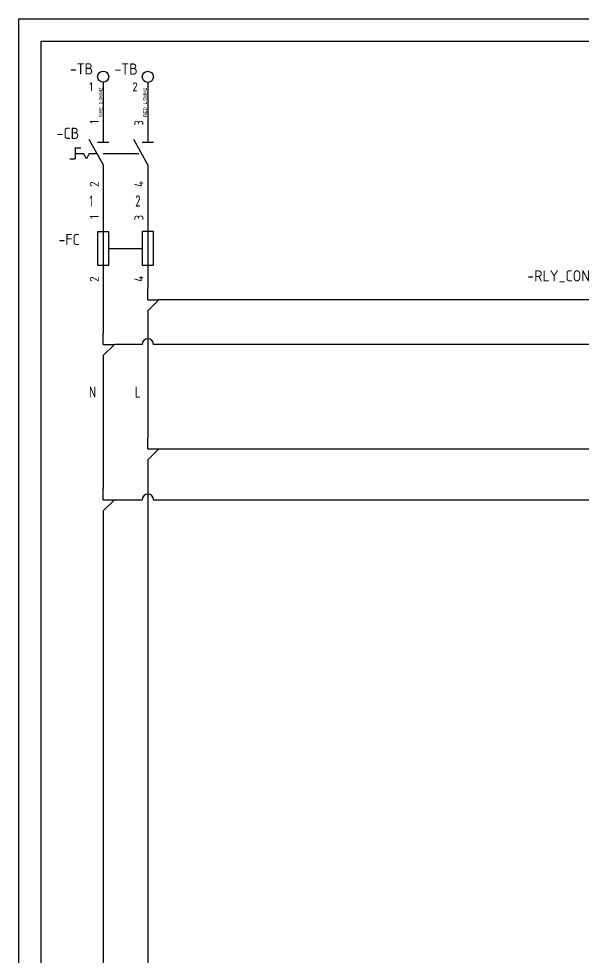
# Model space of a CAD drawing. Extents: x 0 to 1189, y -1 to 841.
# Drawn here: x 0 to 252.9, y 420.2 to 841 of the extents above; entities that cross this region are included whole.
import ezdxf
from ezdxf.enums import TextEntityAlignment as Align

# ---------------------------------------------------------------- set-up
doc = ezdxf.new("R2010")
doc.units = 0
doc.header["$MEASUREMENT"] = 0
doc.layers.add('GRE_1.0mm2', color=3, linetype='Continuous', lineweight=25)
doc.layers.add('RED_1.5mm2', color=1, linetype='Continuous', lineweight=30)
for name, color, linetype in [('LINK', 9, 'Continuous'), ('MISC', 7, 'Continuous'), ('SYMS', 7, 'Continuous'), ('TAGS', 150, 'Continuous'), ('TERMS', 123, 'Continuous'), ('WIREFIXED', 7, 'Continuous'), ('WIRENO', 72, 'Continuous'), ('XREFCHILD', 134, 'Continuous')]:
    doc.layers.add(name, color=color, linetype=linetype)
doc.styles.get("Standard").update_dxf_attribs({"font": 'arial.ttf'})
doc.styles.add('WD_IEC', font='ISOCP2.shx', dxfattribs={"width": 0.9, "height": 4})

# ---------------------------------------------------------------- blocks, each defined once
blk = doc.blocks.new('HMS21')
for p, q in [((2.5, 0), (-3.125, 3.125)), ((-7.5, 0), (-2.5, 0)), ((2.5, 0), (7.5, 0))]:
    blk.add_line(p, q)
at = {"style": 'WD_IEC'}
for tag, p in [('INST', (-2.5, 10.125)), ('LOC', (-2.5, 7.125)), ('TAG2', (-2.5, 4.125)), ('DESC1', (-2.5, -9.25)), ('DESC2', (-2.5, -12.25)), ('DESC3', (-2.5, -15.25))]:
    blk.add_attdef(tag, text='', height=2.5, dxfattribs=at).set_placement(p, align=Align.RIGHT)
for tag, p, height, flags in [('TERM01', (-7.5, 1), 2, 8), ('X2LINK', (0, 2), 0.32, 1), ('X4TERM01', (-7.5, 0), 0.32, 1), ('X8LINK', (0, 0.5), 0.32, 1), ('X1TERM02', (7.5, 0), 0.32, 1), ('CONTACT', (6.5, -2.25), 1, 1), ('FAMILY', (6.5, -3.75), 1, 1)]:
    blk.add_attdef(tag, p, '', height=height, dxfattribs=dict(at, flags=flags))
at = {"style": 'WD_IEC', "flags": 8}
for tag, height, p in [('TERM02', 2, (7.5, 1)), ('XREF', 2.5, (-2.5, -6.25))]:
    blk.add_attdef(tag, text='', height=height, dxfattribs=at).set_placement(p, align=Align.RIGHT)
blk = doc.blocks.new('HT0_812')
for p, q in [((0, 0), (0, 2.5)), ((0, 0), (2.5, 0)), ((2.5, 0), (0, -2.5))]:
    blk.add_line(p, q)
at = {"style": 'WD_IEC', "flags": 1}
for tag, p in [('X2TERM01', (0, 2.5)), ('WDWSEQ', (1.92, 1.22)), ('X1TERM01', (2.5, 0)), ('X8TERM01', (0, -2.5))]:
    blk.add_attdef(tag, p, '', height=0.4, dxfattribs=at)
blk = doc.blocks.new('VDS11')
for p, q in [((0, 7.5), (0, 2.5)), ((0, -2.5), (-3.125, 3.125)), ((-1.25, 2.5), (1.25, 2.5)), ((-6.25, 1.25), (-6.25, -1.25)), ((-6.25, 1.25), (-5, 1.25)), ((-6.25, 0), (-4.375, 0)), ((-3.75, -1.25), (-4.375, 0)), ((-3.125, 0), (-3.75, -1.25)), ((-3.125, 0), (-1.389, 0)), ((-7.5, -1.25), (-6.25, -1.25)), ((0, -2.5), (0, -7.5))]:
    blk.add_line(p, q)
at = {"style": 'WD_IEC'}
for tag, p in [('INST', (-10.5, 10.25)), ('LOC', (-10.5, 6.75)), ('TAG1', (-10.5, 3.25)), ('RATING1', (-10.5, -1.35)), ('DESC1', (-10.5, -9.85)), ('DESC2', (-10.5, -13.35)), ('DESC3', (-10.5, -16.85))]:
    blk.add_attdef(tag, text='', height=2.5, dxfattribs=at).set_placement(p, align=Align.RIGHT)
blk.add_attdef('TERM01', text='', height=2, rotation=90, dxfattribs=at).set_placement((-1, 7.5), align=Align.RIGHT)
at = {"style": 'WD_IEC', "flags": 1}
for tag, p, height in [('X2TERM01', (0, 7.5), 0.32), ('MFG', (2.75, 6.5), 1.5), ('CAT', (2.75, 4), 1.5), ('X1LINK', (0, 0), 0.32), ('CONTACT', (1.25, -2.5), 1), ('ASSYCODE', (1, -4), 1), ('COMMON', (2.5, -3.75), 1), ('FAMILY', (1, -5.5), 1), ('CATDESC', (1, -7), 1), ('X8TERM02', (0, -7.5), 0.32)]:
    blk.add_attdef(tag, p, '', height=height, dxfattribs=at)
at = {"style": 'WD_IEC'}
blk.add_attdef('TERM02', (-1, -7.5), '', height=2, rotation=90, dxfattribs=at)
at = {"lineweight": 15, "style": 'WD_IEC'}
blk.add_attdef('XREF', text='', height=2.5, dxfattribs=at).set_placement((-10.5, -6), align=Align.RIGHT)
blk = doc.blocks.new('VDS21')
for p, q in [((0, 7.5), (0, 2.5)), ((0, -2.5), (-3.125, 3.125)), ((1.25, 2.5), (-1.25, 2.5)), ((0, -2.5), (0, -7.5))]:
    blk.add_line(p, q)
at = {"style": 'WD_IEC'}
for tag, p in [('INST', (-5.5, 10.25)), ('LOC', (-5.5, 6.75)), ('TAG2', (-5.5, 3.25)), ('DESC1', (-5.5, -4.85)), ('DESC2', (-5.5, -8.35)), ('DESC3', (-5.5, -11.85))]:
    blk.add_attdef(tag, text='', height=2.5, dxfattribs=at).set_placement(p, align=Align.RIGHT)
blk.add_attdef('TERM01', text='', height=2, rotation=90, dxfattribs=at).set_placement((-1, 7.5), align=Align.RIGHT)
at = {"style": 'WD_IEC', "flags": 1}
for tag, p, height in [('X2TERM01', (0, 7.5), 0.32), ('X4LINK', (-2, 0), 0.32), ('X1LINK', (0, 0), 0.32), ('CONTACT', (1.25, -2.5), 1), ('FAMILY', (1, -5.5), 1), ('X8TERM02', (0, -7.5), 0.32)]:
    blk.add_attdef(tag, p, '', height=height, dxfattribs=at)
at = {"lineweight": 15, "style": 'WD_IEC'}
blk.add_attdef('XREF', text='', height=2.5, dxfattribs=at).set_placement((-5.5, -1), align=Align.RIGHT)
at = {"style": 'WD_IEC'}
blk.add_attdef('TERM02', (-1, -7.5), '', height=2, rotation=90, dxfattribs=at)
blk = doc.blocks.new('VT0002')
blk.add_circle((0, 0), 1.25)
at = {"style": 'WD_IEC', "flags": 1}
for tag, p, height in [('ASSYCODE', (2.75, 10.75), 1), ('CATDESC', (2.75, 9.25), 1), ('MFG', (2.75, 7.25), 1.5), ('CAT', (2.75, 4.75), 1.5), ('X2PIN01', (0, 2.25), 0.25), ('X2TERMDESC01', (0, 1.75), 0.4), ('X4PIN01', (-1.25, 1), 0.25), ('X4TERM01', (-1.25, 0), 0.25), ('X4TERMDESC01', (-1.25, 0.5), 0.4), ('STRIPSEQ', (0, 0), 0.025), ('X2TERM01', (0, 1.25), 0.25), ('X8PIN01', (0, -0.25), 0.25), ('X1PIN01', (1.25, 1), 0.25), ('X1TERM01', (1.25, 0), 0.25), ('X1TERMDESC01', (1.25, 0.5), 0.4), ('LINKTERM', (0, -0.04), 0.025), ('X8TERM01', (0, -1.25), 0.25), ('X8TERMDESC01', (0, -0.75), 0.4)]:
    blk.add_attdef(tag, p, '', height=height, dxfattribs=at)
at = {"style": 'WD_IEC'}
for tag, p in [('INST', (-2.25, 6.5)), ('LOC', (-2.25, 3.5)), ('DESC1', (-2.25, -6.25)), ('DESC2', (-2.25, -9.25)), ('DESC3', (-2.25, -12.25))]:
    blk.add_attdef(tag, text='', height=2.5, dxfattribs=at).set_placement(p, align=Align.RIGHT)
at = {"style": 'WD_IEC', "flags": 8}
for tag, height, p in [('TAGSTRIP', 2.5, (-2.25, 0.5)), ('TERM01', 2, (-2.25, -3.25))]:
    blk.add_attdef(tag, text='', height=height, dxfattribs=at).set_placement(p, align=Align.RIGHT)
blk = doc.blocks.new('VFU1')
blk.add_line((0, 7.5), (0, -7.5))
blk.add_lwpolyline([(-1.25, 3.75), (-1.25, -3.75), (1.25, -3.75), (1.25, 3.75)], close=True)
at = {"style": 'WD_IEC'}
for tag, p in [('INST', (-5.25, 7.75)), ('LOC', (-5.25, 4.25)), ('TAG1', (-5.25, 0.75)), ('RATING1', (-5.25, -3.75)), ('XREF', (-5.25, -7.75)), ('DESC1', (-5.25, -11.6)), ('DESC2', (-5.25, -15.1)), ('DESC3', (-5.25, -18.6))]:
    blk.add_attdef(tag, text='', height=2.5, dxfattribs=at).set_placement(p, align=Align.RIGHT)
blk.add_attdef('TERM01', text='', height=2, rotation=90, dxfattribs=at).set_placement((-1, 7.5), align=Align.RIGHT)
at = {"style": 'WD_IEC', "flags": 1}
for tag, p, height in [('X2TERM01', (0, 7.5), 0.32), ('MFG', (2.75, 6.5), 1.5), ('CAT', (2.75, 4), 1.5), ('X4LINK', (-1.25, 0), 0.32), ('X1LINK', (1.25, 0), 0.32), ('ASSYCODE', (2.25, -4), 1), ('FAMILY', (2.25, -5.5), 1), ('CATDESC', (2.25, -7), 1), ('X8TERM02', (0, -7.5), 0.32)]:
    blk.add_attdef(tag, p, '', height=height, dxfattribs=at)
at = {"style": 'WD_IEC'}
blk.add_attdef('TERM02', (-1, -7.5), '', height=2, rotation=90, dxfattribs=at)
blk = doc.blocks.new('WD_WNV')
at = {"linetype": 'Continuous', "style": 'WD_IEC', "width": 0.8}
blk.add_attdef('WIRENO', text='', height=2.5, dxfattribs=at).set_placement((-1.6, 0), align=Align.MIDDLE_RIGHT)
at = {"style": 'WD_IEC', "flags": 1}
for tag, p in [('W08USER', (-1, 0.375)), ('W04USER', (-1, 0.875)), ('W05USER', (-1, 0.75)), ('W09USER', (-1, 0.25)), ('W03USER', (-1, 1)), ('W06USER', (-1, 0.625)), ('W07USER', (-1, 0.5)), ('W02USER', (-1, 1.125)), ('W01USER', (-1, 1.25)), ('W10USER', (-1, 0.125))]:
    blk.add_attdef(tag, text='', height=0.08, dxfattribs=at).set_placement(p, align=Align.CENTER)
blk = doc.blocks.new('VFU2')
blk.add_line((0, 7.5), (0, -7.5))
blk.add_lwpolyline([(-1.25, 3.75), (-1.25, -3.75), (1.25, -3.75), (1.25, 3.75)], close=True)
at = {"style": 'WD_IEC'}
for tag, p in [('INST', (-5.25, 7.75)), ('LOC', (-5.25, 4.25)), ('TAG2', (-5.25, 0.75)), ('RATING1', (-5.25, -3.75)), ('XREF', (-5.25, -7.75)), ('DESC1', (-5.25, -11.6)), ('DESC2', (-5.25, -15.1)), ('DESC3', (-5.25, -18.6))]:
    blk.add_attdef(tag, text='', height=2.5, dxfattribs=at).set_placement(p, align=Align.RIGHT)
blk.add_attdef('TERM01', text='', height=2, rotation=90, dxfattribs=at).set_placement((-1, 7.5), align=Align.RIGHT)
at = {"style": 'WD_IEC', "flags": 1}
for tag, p, height in [('X2TERM01', (0, 7.5), 0.32), ('MFG', (2.75, 6.5), 1.5), ('CAT', (2.75, 4), 1.5), ('X4LINK', (-1.25, 0), 0.32), ('X1LINK', (1.25, 0), 0.32), ('ASSYCODE', (2.25, -4), 1), ('FAMILY', (2.25, -5.5), 1), ('CATDESC', (2.25, -7), 1), ('X8TERM02', (0, -7.5), 0.32)]:
    blk.add_attdef(tag, p, '', height=height, dxfattribs=at)
at = {"style": 'WD_IEC'}
blk.add_attdef('TERM02', (-1, -7.5), '', height=2, rotation=90, dxfattribs=at)

msp = doc.modelspace()

# ---------------------------------------------------------------- linework, layer by layer
for p, q in [((10, 10), (10, 831)), ((10, 831), (1179, 831))]:
    msp.add_line(p, q)
msp.add_lwpolyline([(0, 0), (0, 841), (1189, 841), (1189, 0), (0, 0)], close=True)
at = {"layer": 'GRE_1.0mm2'}
for p, q in [((37.82, 812.55), (37.82, 795.08)), ((37.82, 765.64), (37.82, 753.04)), ((37.82, 723.04), (37.82, 700)), ((55.28, 695), (42.82, 695)), ((264.81, 695), (60.36, 695)), ((37.82, 690), (37.82, 630.35)), ((42.82, 625.35), (55.28, 625.35)), ((60.36, 625.35), (347.3, 625.35)), ((37.82, 620.35), (37.82, 371.6))]:
    msp.add_line(p, q, dxfattribs=at)
for centre in [(57.82, 695), (57.82, 625.35)]:
    msp.add_arc(centre, 2.54, 0, 180, dxfattribs=at)
at = {"layer": 'LINK'}
for points in [[(37.82, 780.64), (53.82, 780.56)], [(40.32, 738.04), (55.32, 738.07)]]:
    msp.add_lwpolyline(points, dxfattribs=at)
at = {"layer": 'RED_1.5mm2'}
for p, q in [((57.82, 812.47), (57.82, 795.35)), ((57.82, 765.56), (57.82, 753.07)), ((57.82, 723.07), (57.82, 720)), ((264.81, 715), (62.82, 715)), ((57.82, 710), (57.82, 653.23)), ((62.82, 648.23), (347.3, 648.23)), ((57.82, 643.23), (57.82, 391.57))]:
    msp.add_line(p, q, dxfattribs=at)

# ---------------------------------------------------------------- block references
at = {"layer": 'GRE_1.0mm2', "xscale": 2, "yscale": 2, "zscale": 2}
for p in [(37.82, 695), (37.82, 625.35)]:
    msp.add_blockref('HT0_812', p, dxfattribs=at)
at = {"layer": 'RED_1.5mm2', "xscale": 2, "yscale": 2, "zscale": 2}
for p in [(57.82, 715), (57.82, 648.23)]:
    msp.add_blockref('HT0_812', p, dxfattribs=at)
at = {"layer": 'SYMS'}
ref = msp.add_blockref('VT0002', (37.82, 815.05), dxfattribs=dict(at, xscale=2, yscale=2, zscale=2))
ref.add_attrib('TERM01', '1', dxfattribs={"layer": 'TERMS', "height": 4, "style": 'WD_IEC', "flags": 8}).set_placement((33.32, 808.55), align=Align.RIGHT)
ref.add_attrib('TAGSTRIP', '-TB', dxfattribs={"layer": 'TAGS', "height": 5, "style": 'WD_IEC', "flags": 8}).set_placement((33.32, 816.05), align=Align.RIGHT)
ref = msp.add_blockref('VT0002', (57.82, 814.97), dxfattribs=dict(at, xscale=2, yscale=2, zscale=2))
ref.add_attrib('TERM01', '2', dxfattribs={"layer": 'TERMS', "height": 4, "style": 'WD_IEC', "flags": 8}).set_placement((53.32, 808.47), align=Align.RIGHT)
ref.add_attrib('TAGSTRIP', '-TB', dxfattribs={"layer": 'TAGS', "height": 5, "style": 'WD_IEC', "flags": 8}).set_placement((53.32, 815.97), align=Align.RIGHT)
ref = msp.add_blockref('VDS11', (37.82, 780.64), dxfattribs=dict(at, xscale=2, yscale=2, zscale=2))
ref.add_attrib('TERM02', '2', (35.82, 765.64), dxfattribs={"layer": 'TERMS', "height": 4, "rotation": 90, "style": 'WD_IEC'})
ref.add_attrib('TERM01', '1', dxfattribs={"layer": 'TERMS', "height": 4, "rotation": 90, "style": 'WD_IEC'}).set_placement((35.82, 795.64), align=Align.RIGHT)
ref.add_attrib('TAG1', '-CB', dxfattribs={"layer": 'TAGS', "height": 5, "style": 'WD_IEC'}).set_placement((27.08, 787.14), align=Align.RIGHT)
ref = msp.add_blockref('VDS21', (57.82, 780.56), dxfattribs=dict(at, xscale=2, yscale=2, zscale=2))
ref.add_attrib('TERM02', '4', (55.82, 765.56), dxfattribs={"layer": 'TERMS', "height": 4, "rotation": 90, "style": 'WD_IEC'})
ref.add_attrib('TERM01', '3', dxfattribs={"layer": 'TERMS', "height": 4, "rotation": 90, "style": 'WD_IEC'}).set_placement((55.82, 795.56), align=Align.RIGHT)
ref = msp.add_blockref('VFU1', (37.82, 738.04), dxfattribs=dict(at, xscale=2, yscale=2, zscale=2))
ref.add_attrib('TERM02', '2', (35.82, 723.04), dxfattribs={"layer": 'TERMS', "height": 4, "rotation": 90, "style": 'WD_IEC'})
ref.add_attrib('TERM01', '1', dxfattribs={"layer": 'TERMS', "height": 4, "rotation": 90, "style": 'WD_IEC'}).set_placement((35.82, 753.04), align=Align.RIGHT)
ref.add_attrib('TAG1', '-FC', dxfattribs={"layer": 'TAGS', "height": 5, "style": 'WD_IEC'}).set_placement((27.32, 739.54), align=Align.RIGHT)
ref = msp.add_blockref('VFU2', (57.82, 738.07), dxfattribs=dict(at, xscale=2, yscale=2, zscale=2))
ref.add_attrib('TERM02', '4', (55.82, 723.07), dxfattribs={"layer": 'TERMS', "height": 4, "rotation": 90, "style": 'WD_IEC'})
ref.add_attrib('TERM01', '3', dxfattribs={"layer": 'TERMS', "height": 4, "rotation": 90, "style": 'WD_IEC'}).set_placement((55.82, 753.07), align=Align.RIGHT)
ref = msp.add_blockref('HMS21', (279.81, 715), dxfattribs=dict(at, xscale=2, yscale=2, zscale=2))
ref.add_attrib('TERM02', '4', dxfattribs={"layer": 'TERMS', "height": 4, "style": 'WD_IEC', "flags": 8}).set_placement((294.81, 717), align=Align.RIGHT)
ref.add_attrib('TERM01', '3', (264.81, 717), dxfattribs={"layer": 'TERMS', "height": 4, "style": 'WD_IEC', "flags": 8})
ref.add_attrib('XREF', '6', dxfattribs={"layer": 'XREFCHILD', "height": 5, "style": 'WD_IEC', "flags": 8}).set_placement((274.81, 702.5), align=Align.RIGHT)
ref.add_attrib('TAG2', '-RLY_CONVEYOR', dxfattribs={"layer": 'TAGS', "height": 5, "style": 'WD_IEC'}).set_placement((274.81, 723.25), align=Align.RIGHT)
at = {"layer": 'WIREFIXED'}
ref = msp.add_blockref('WD_WNV', (37.82, 673.61), dxfattribs=dict(at, xscale=2, yscale=2, zscale=2))
ref.add_attrib('WIRENOF', 'N', dxfattribs={"linetype": 'Continuous', "height": 5, "style": 'WD_IEC', "width": 0.8}).set_placement((34.62, 673.61), align=Align.MIDDLE_RIGHT)
ref = msp.add_blockref('WD_WNV', (57.82, 673.61), dxfattribs=dict(at, xscale=2, yscale=2, zscale=2))
ref.add_attrib('WIRENOF', 'L', dxfattribs={"linetype": 'Continuous', "height": 5, "style": 'WD_IEC', "width": 0.8}).set_placement((54.62, 673.61), align=Align.MIDDLE_RIGHT)
at = {"layer": 'WIRENO'}
ref = msp.add_blockref('WD_WNV', (37.82, 759.34), dxfattribs=dict(at, xscale=2, yscale=2, zscale=2))
ref.add_attrib('WIRENO', '1', dxfattribs={"linetype": 'Continuous', "height": 5, "style": 'WD_IEC', "width": 0.8}).set_placement((33.35, 759.23), align=Align.MIDDLE_RIGHT)
ref = msp.add_blockref('WD_WNV', (57.82, 759.32), dxfattribs=dict(at, xscale=2, yscale=2, zscale=2))
ref.add_attrib('WIRENO', '2', dxfattribs={"linetype": 'Continuous', "height": 5, "style": 'WD_IEC', "width": 0.8}).set_placement((54.62, 759.32), align=Align.MIDDLE_RIGHT)

# ---------------------------------------------------------------- texts
at = {"layer": 'MISC', "char_height": 1.5, "attachment_point": 8, "rotation": 90}
for s, insert in [('GRE_1.0MM2', (37.82, 803.55)), ('RED_1.5MM2', (57.82, 803.55))]:
    msp.add_mtext(s, dxfattribs=dict(at, insert=insert))

doc.saveas('drawing.dxf')
